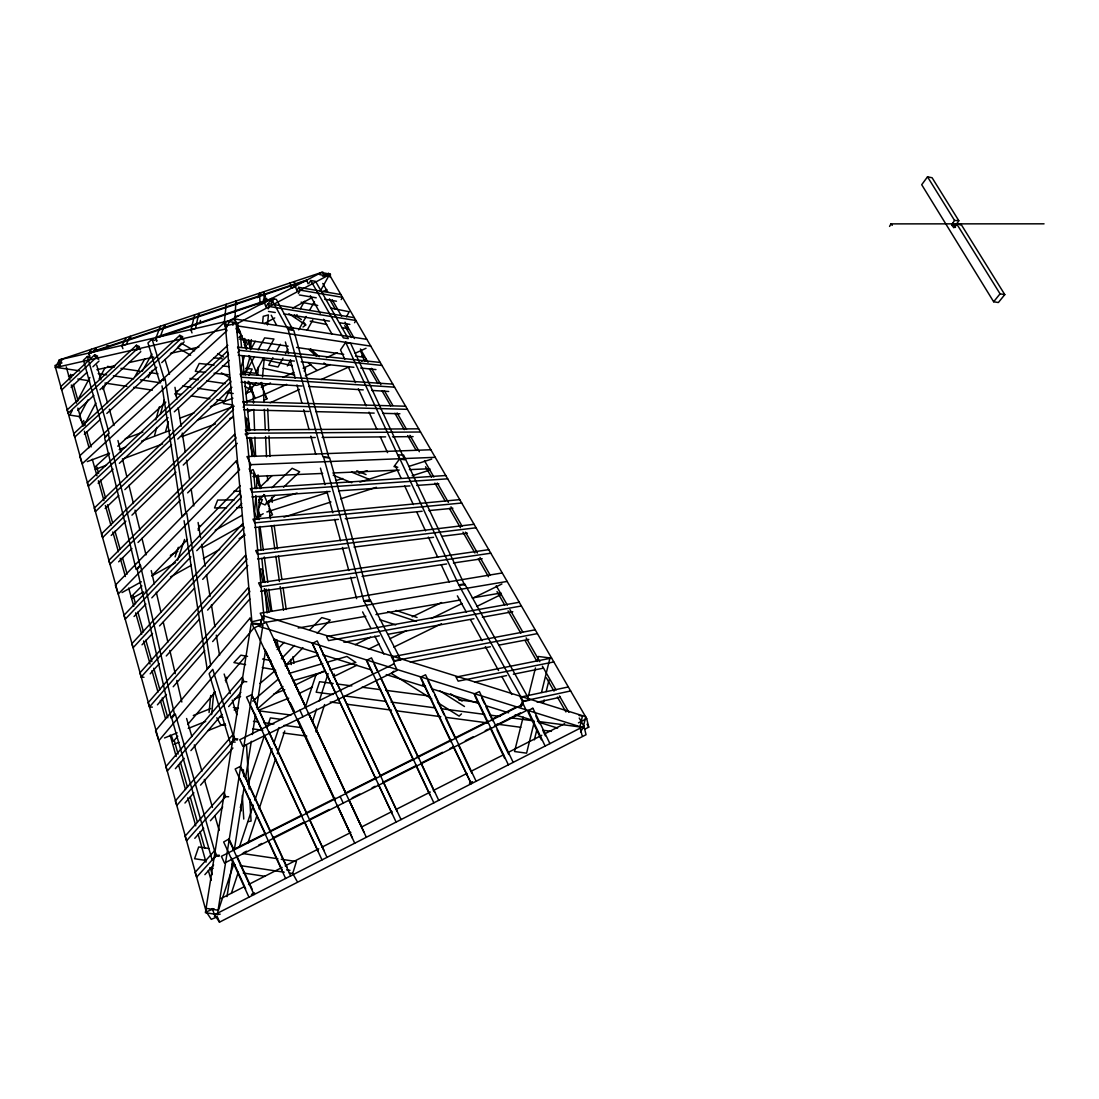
<?xml version="1.0" encoding="UTF-8"?>
<svg xmlns="http://www.w3.org/2000/svg" width="1099" height="1099" viewBox="0 0 1099 1099"><rect width="100%" height="100%" fill="white"/><g stroke="black" fill="none" stroke-linecap="round" stroke-linejoin="round"><path stroke-width="1.5" d="M312.281 643.519L317.199 640.896L401.053 819.579M232.919 325.277L232.988 322.295M237.618 333.231L237.851 323.298L330.401 274.214L330.277 277.264M235.955 322.034L234.911 319.081L235.928 301.03L236.999 304.505M257.99 518.549L259.598 496.968M255.792 496.858L254.625 511.681L256.85 518.948M256.438 488.615L257.221 478.738L260.216 488.67M209.071 712.564L210.678 695.516M250.407 349.716L251.355 339.632M257.647 375.267L258.444 366.846M262.592 323.079L263.224 316.347L268.403 314.918L267.455 324.961M211.64 714.57L213.742 692.425M262.51 376.888L264.268 358.466M225.377 325.592L224.32 322.625L226.202 304.272M226.174 682.397L226.696 677.3M217.41 914.588L262.936 625.001L251.19 623.6L205.389 912.692L217.41 914.588L220.185 914.134M226.998 896.578L232.548 861.121M234.403 849.307L244.17 786.857M245.489 778.422L251.314 741.276M252.372 734.53L255.531 714.281M256.589 707.522L265.312 651.817M199.812 323.504L200.471 320.413M583.184 727.675L585.698 716.672L263.183 615.728L259.364 626.457L583.184 727.675L580.56 731.893M582.044 735.423L579.942 726.947L582.456 715.957L579.063 715.518M192.009 332.915L190.965 330.002L194.647 314.809M534.361 739.861L536.807 729.887M543.304 703.264L544.129 699.926M546.162 691.614L549.005 679.965M534.251 721.961L526.586 753.158L514.538 751.524L523.151 717.111M541.519 692.411L549.995 657.93L538.331 656.488L537.095 661.406M528.482 695.818L535.46 667.958M260.271 625.056L261.274 621.086M155.824 419.832L159.382 406.836M154.547 435.534L156.772 427.415M160.358 414.419L164.383 399.802M165.661 431.316L168.381 421.604M175.648 395.681L177.008 390.818M244.802 374.745L249.569 358.521L248.786 355.623M244.404 356.31L241.011 367.478L243.044 374.993M296.991 881.151L292.705 873.485L296.414 861.52L281.248 859.267M315.853 731.742L324.631 704.528M333.423 677.314L334.453 674.113M312.446 721.809L316.622 708.951M319.232 700.915L328.12 673.605M231.34 893.377L238.291 872.263M247.907 843.029L256.987 815.431M259.117 808.933L275.67 758.598M277.278 753.722L284.751 730.986M305.261 707.44L316.347 673.756M233.991 863.374L218.454 910.274L206.433 908.392M239.348 847.192L253.292 805.141M254.899 800.292L272.044 748.529M273.651 743.68L279.009 727.511M175.098 556.877L178.299 547.316M177.626 560.16L184.591 539.43M240.296 807.463L241.945 802.586M247.948 784.672L264.337 735.835M267.071 727.703L270.354 717.935L281.687 719.419M198.15 530.281L199.784 525.514M160.33 336.582L164.603 324.837L165.592 327.571M393.483 663.823L394.472 661.131L363.865 600.782L370.157 599.724L400.86 659.922L394.472 661.131M155.907 338.052L160.399 326.238M156.539 341.02L155.783 337.393L270.395 299.052L271.467 302.541M249.116 469.204L250.943 464.657L246.959 456.552L430.835 449.752M259.103 507.34L262.373 499.564L259.062 499.592M520.569 705.805L522.478 701.272L520.212 697.192L568.32 686.957M245.942 435.699L246.973 433.267L245.297 429.888L418.65 428.83M521.118 706.739L523.412 701.464L458.736 584.874L464.671 583.885L529.526 700.187L523.412 701.464M243.236 407.331L244.349 404.913L242.687 401.616L405.613 406.232M246.286 394.046L249.198 387.851M244.747 386.312L250.599 389.664L251.877 386.93M250.599 389.664L256.012 382.74M230.666 388.029L223.289 403.525L232.947 404.968M122.923 348.699L121.879 345.883L126 337.736M248.841 375.46L252.166 369.058L245.558 368.357M84.76 424.104L95.847 403.031M102.976 389.486L106.136 383.469M83.964 425.601L79.142 416.535L87.934 399.94M99.13 378.825L104.735 368.261M237.892 352.669L239.156 350.279L237.549 347.147L380.254 362.464M72.204 410.573L69.787 415.092L79.142 416.535M77.026 401.533L89.898 377.452M251.19 348.74L255.229 341.281M346.446 316.842L349.207 311.745L330.964 308.118M254.061 357.312L245.956 372.245L255.256 373.207L263.389 358.343M258.128 349.853L264.612 337.901L273.953 339.014L267.455 350.911M304.162 371.064L305.618 368.399M62.052 359.758L57.725 367.629L79.664 370.858M889.558 226.421L890.946 223.88L1044.05 223.825M287.361 365.953L290.644 360.019M307.061 330.346L312.817 319.96M135.177 376.16L144.876 358.755M282.979 358.095L278.006 367.011L268.719 365.047L272.882 357.628M285.465 353.631L287.952 349.166M298.708 329.837L306.168 316.457M309.478 310.509L314.451 301.593M320.249 291.18L328.532 276.316L319.493 274.558M142.197 371.325L151.923 353.988M276.22 351.694L280.382 344.289M295.356 317.584L297.018 314.616M300.357 308.682L304.505 301.263M148.2 377.561L152.321 370.349M236.024 328.944L237.714 325.977L234.018 318.861L366.832 339.33M265.876 307.074L267.881 303.599L354.263 317.652M268.87 302.541L271.206 298.516L276.33 299.354L292.774 329.508L287.608 328.711L271.206 298.516M268.129 308.846L269.475 306.539L267.881 303.599M271.439 302.953L273.761 298.928M257.468 297.678L259.639 293.941L264.612 294.93M296.771 290.727L298.749 287.347L340.896 294.573M298.351 293.557L300.329 290.163L298.749 287.347M309.204 283.102L310.729 280.506L315.578 281.358L348.259 338.616L343.328 337.874L310.729 280.506M341.185 299.574L342.503 297.362L300.329 290.163M354.565 322.721L355.925 320.496L269.475 306.539M91.451 349.262L88.84 353.48L93.154 352.037L95.695 347.847L96.698 350.581M89.486 356.337L88.95 352.779L306.772 280.011L308.063 283.789M248.965 897.182L223.66 841.985L229.073 838.935L233.977 849.609M951.652 224.897L954.536 220.418L958.836 220.734L956.157 224.897L951.652 224.897L953.85 227.768L956.528 223.619L960.828 223.935L1004.788 294.614L998.373 302.527L993.647 301.758L921.704 184.714L927.515 176.829L932.103 177.75L958.836 220.734M960.059 225.13L960.828 223.935M345.69 342.325L399.583 458.929L404.707 459.78L350.65 343.383L345.69 342.325L340.511 349.908L344.784 359.236M399.583 458.929L393.978 466.622L397.811 467.254M993.647 301.758L1000.063 293.831L1004.788 294.614M177.763 736.206L173.354 741.413L171.417 735.794M187.695 724.502L215.294 691.985M225.226 680.267L246.203 655.553M243.868 681.545L167.282 771.072L165.812 766.717L242.233 677.204L243.868 681.545L246.794 681.778M175.373 768.696L184.247 758.351M190.91 750.59L221.984 714.364M228.647 706.602L240.846 692.37M234.815 738.775L176.802 805.457L175.304 800.979L233.18 734.311L234.815 738.775L237.769 738.926M234.43 739.641L230.611 744.023L209.126 673.687L212.794 669.332L234.43 739.641L237.439 739.97M149.505 706.904L249.83 591.715L248.223 587.608L148.118 702.756L149.505 706.904L152.349 707.152M157.432 704.816L166.444 694.486M173.202 686.751L204.757 650.622M212.643 641.582L249.83 598.996M184.962 803.026L193.877 792.805M200.567 785.126L232.919 748.034M225.652 796.665L186.596 840.79L185.058 836.202L224.031 792.077L225.652 796.665L228.647 796.748M194.798 838.317L203.727 828.261M210.431 820.719L222.699 806.886M141.208 676.957L246.918 559.35L245.352 555.325L139.861 672.904L141.208 676.957L143.983 677.286M150.192 673.811L159.382 663.604M166.265 655.966L199.565 618.998M207.601 610.069L247.797 565.463M216.393 855.242L196.652 877.126L195.072 872.414L214.758 850.516L216.393 855.242L219.402 855.242M216.077 856.121L212.244 860.366L171.76 718.224L175.318 713.993L216.077 856.121L219.141 856.313M204.881 874.653L213.646 864.94M142.018 644.797L152.527 633.477M159.534 625.922L194.537 588.171M202.711 579.352L244.734 534.045M134.051 616.484L145.879 604.065M151.799 597.856L190.855 556.863M196.776 550.654L241.753 503.438M163.325 380.652L165.125 378.77L185.896 512.986L182.022 516.777L162.02 385.886M277.085 649.619L284.188 642.352M131.097 596.908L141.881 585.918M152.665 574.928L187.393 539.527M198.163 528.537L240.09 485.813M281.344 658.782L294.422 645.456M309.891 629.7L321.773 617.583L330.208 620.042L317.158 633.299M285.149 665.843L302.939 647.764M118.637 561.823L131.962 548.525M138.007 542.48L180.373 500.155M187.627 492.888L237.26 443.309M111.205 535.433L125.863 521.118M131.962 515.156L175.922 472.213M183.245 465.056L233.318 416.15M393.84 671.187L391.464 673.481L431.77 698.895M259.639 487.585L272.002 475.73M105.161 508.466L118.692 495.525M124.846 489.646L171.609 444.944M177.75 439.051L231.889 387.288M258.581 500.43L264.571 494.687M271.755 487.805L292.142 468.284L299.656 471.787L283.583 487.173M274.915 495.443L265.024 504.908L258.911 502.243M461.47 713.897L459.121 716.122L437.526 702.522M94.679 354.798L60.692 386.752L61.709 389.939L95.75 357.958L94.679 354.798L97.66 356.117M87.425 356.474L83.469 360.184L105.023 437.059L109.144 433.281L87.425 356.474L90.063 357.752M71.092 387.26L86.876 372.465M92.934 366.764L99.006 361.076M98.113 483.23L113.101 469.177M119.351 463.325L168.065 417.675M174.315 411.823L229.279 360.321M136.441 345.237L67.135 409.996L68.165 413.238L137.595 348.452L136.441 345.237L139.408 346.597M136.771 350.169L139.257 347.861L137.018 346.844M77.672 410.477L93.772 395.475M99.954 389.719L140.809 351.639M179.796 335.332L73.715 433.748L74.773 437.072L181.033 338.588L179.796 335.332L182.75 336.734M84.348 434.27L100.586 419.241M106.823 413.471L156.745 367.258M161.745 362.629L184.206 341.844M152.102 339.124L147.967 342.929L159.781 382.246L163.998 378.399L152.102 339.124L154.725 340.47M223.88 322.927L79.65 455.893L82.178 463.805L226.971 330.634L223.88 322.927L226.614 324.287M94.967 467.061L108.883 454.299M117.744 446.18L165.812 402.124M174.672 394.005L227.809 345.306M257.262 709.034L282.965 686.518M253.526 700.42L277.965 679.388M252.756 701.189L255.339 698.964M259.996 683.454L275.643 670.211M366.42 660.43L371.503 657.875L438.748 800.347M285.63 878.472L235.172 769.025L240.489 766.291M303.008 327.007L305.701 324.961L304.244 322.749M170.359 555.352L177.832 551.162M215.239 530.268L242.178 515.225M122.016 592.567L141.345 581.783M151.744 575.972L175.524 562.702M202.271 547.755L242.398 525.349M257.262 517.052L263.197 513.741M131.715 598.557L143.653 591.908M170.51 576.906L191.391 565.257M203.329 558.594L219.745 549.431M239.142 538.606L245.104 535.268M238.991 337.379L241.972 335.758M264.31 323.601L274.736 317.927M292.609 308.201L311.979 297.664M322.405 291.991L326.87 289.559M578.445 722.854L586.701 718.65L328.615 273.39L322.46 276.124M251.492 894.421L254.542 892.869M469.452 783.244L472.501 781.691M212.134 908.571L214.552 914.725L583.967 726.247L579.228 718.032M584.654 729.241L588.748 727.153L586.701 718.65M214.552 914.725L219.47 922.171L586.042 734.723L583.967 726.247M221.023 898.515L243.923 886.852M248.511 884.53L282.113 867.427M285.177 865.875L318.779 848.771M321.828 847.219L350.856 832.451M361.544 827.011L392.096 811.474M396.67 809.139L430.286 792.049M433.336 790.497L466.938 773.394M471.526 771.058L503.603 754.738M508.178 752.417L541.78 735.313M544.843 733.761L564.694 723.664M527.424 710.751L532.974 708.36L549.912 743.625M232.713 849.925L264.873 833.701M269.475 831.394L301.648 815.183M306.236 812.862L335.346 798.19M346.061 792.791L376.641 777.378M379.704 775.839L413.348 758.887M416.397 757.348L451.579 739.613M454.629 738.075L488.272 721.123M491.335 719.584L515.802 707.248M243.456 852.769L246.519 851.217M258.773 845.035L261.837 843.483M272.552 838.07L303.187 822.601M310.852 818.728L329.233 809.455M352.202 797.86L359.84 794M372.08 787.818L375.144 786.28M382.782 782.419L416.425 765.426M421.013 763.118L442.43 752.307M450.068 748.446L453.131 746.894M465.358 740.726L473.01 736.866M485.25 730.684L488.299 729.132M494.426 726.054L520.418 712.921M473.985 694.06L479.384 691.601L513.178 762.376M420.326 677.286L425.56 674.772L476.128 781.279M294.614 685.323L323.793 671.063M368.33 649.289L379.073 644.028M389.829 638.78L406.712 630.524M431.289 618.503L462.006 603.502M472.749 598.241L501.927 583.981M298.64 693.757L312.459 686.985M333.972 676.448L356.996 665.156M393.854 647.105L441.468 623.765M476.787 606.456L501.364 594.422M321.993 859.913L246.519 697.109L251.753 694.705M355.197 644.66L370.61 637.132M412.235 616.841L441.523 602.554M269.516 516.132L272.497 514.73L263.787 494.495M249.968 471.004L253.058 469.575L261.109 488.258M260.188 396.368L286.647 384.348M305.33 375.872L330.222 364.552M355.128 353.246L366.022 348.287M264.158 400.063L266.933 398.8L260.614 383.043M270.12 402.811L299.505 389.431M321.155 379.567L348.987 366.887M361.351 361.255L365.994 359.139M261.232 387.205L270.533 382.988M282.951 377.355L293.818 372.424M303.118 368.206L310.88 364.689M326.403 357.656L337.256 352.738M236.835 332.351L239.747 331.06L246.698 348.383M62.011 362.904L54.95 365.5L206.282 911.895L213.975 908.694M164.52 737.937L177.173 732.854M188.259 728.417L205.664 721.439M234.142 710.009L237.302 708.745M273.692 694.142L284.765 689.705M174.233 744.202L179 742.278M207.642 730.766L225.144 723.733M258.54 710.311L288.776 698.153M193.3 715.49L210.637 708.553M234.279 699.088L240.585 696.56M95.338 469.383L106.548 465.138M124.173 458.489L162.611 443.955M181.83 436.688L215.459 423.98M229.87 418.527L233.07 417.318M247.481 411.864L253.896 409.446M125.272 438.735L142.939 432.086M179.893 418.169L194.358 412.729M210.417 406.671L232.906 398.209M245.764 393.36L252.193 390.942M87.274 461.607L109.625 453.186M119.214 449.56L125.602 447.156M141.565 441.139L170.318 430.286M197.463 420.052L234.197 406.19M245.379 401.973L259.749 396.56M261.864 383.592L256.699 385.364L253.553 384.691M249.871 382.452L247.261 383.331L250.407 384.018M155.495 338.149L270.478 299.684M265.518 297.225L263.609 291.785L264.584 303.063L260.188 304.533L259.46 293.172M190.965 330.002L195.443 328.505L198.837 313.407L199.812 316.141M235.241 316.732L238.456 315.66M224.32 322.625L234.911 319.081M88.456 353.562L306.951 280.561M295.123 284.298L294.189 281.578L295.521 286.825L291.276 288.254L290.04 282.951M121.879 345.883L126.248 344.413L130.218 336.321L131.221 339.055M263.54 299.491L266.782 298.406M263.265 300.261L266.494 299.175M283.927 517.148L330.978 501.968M340.717 498.822L376.421 487.297M412.125 475.785L429.97 470.029M266.837 511.955L327.241 492.586M359.895 482.118L397.453 470.07M408.883 466.416L431.728 459.08M266.178 502.889L297.115 493.025M336.184 480.565L342.696 478.491M358.975 473.298L367.121 470.715M286.042 664.868L318.229 655.251M288.9 673.481L322.763 663.549M327.598 662.12L346.954 656.446L355.842 662.518L330.016 669.992M292.883 680.721L325.167 671.393M276.261 646.871L278.171 646.377L276.783 639.645M236.175 323.477L225.35 325.895L251.877 621.759L264.186 618.971L236.175 323.477L240.241 333.588M68.44 376.009L73.468 374.896M96.877 369.704L115.271 365.624M128.652 362.656L153.75 357.093M170.469 353.383L198.905 347.064M537.15 702.234L560.366 697.233M522.478 701.272L570.642 690.955M474.809 682.026L506.639 675.583M513.343 674.236L543.497 668.137M553.827 661.941L458.173 681.146L456.003 677.094L551.561 658.04M410.243 662.065L490.415 646.748M498.767 645.154L528.839 639.412M535.213 629.809L391.464 656.886L393.524 660.925L537.411 633.615M248.237 821.612L251.08 821.077L249.761 799.179M343.905 642.256L379.361 635.84M387.81 634.315L473.944 618.751M482.392 617.212L512.793 611.717M519.236 602.266L326.582 636.582L328.532 640.593L521.393 605.975M243.635 745.823L246.519 745.314L249.157 789.082M298.214 627.996L365.802 616.319M375.94 614.575L460.412 599.985M472.24 597.952L500.965 592.993M507.161 581.426L264.516 622.501L260.216 613.201L502.243 572.95M490.8 553.209L260.408 586.756L258.595 582.882L488.753 549.665M260.614 591.317L355.334 577.401M362.093 576.398L446.661 563.966M453.434 562.976L482.186 558.745M257.606 558.938L347.257 547.92M354.029 547.082L433.542 537.315M442.004 536.285L467.377 533.166M474.054 524.305L255.71 550.544L257.496 554.308L476.059 527.781M254.748 527.52L338.451 519.387M345.278 518.728L422.153 511.255M428.981 510.582L452.898 508.26M461.717 503.026L254.748 522.849L252.976 519.181L459.753 499.633M251.946 496.94L330.098 491.473M338.588 490.882L409.954 485.895M416.741 485.415L438.831 483.876M447.691 478.821L252.069 492.201L250.338 488.629L445.768 475.51M252.88 476.485L322.653 473.422M332.86 472.982L399.225 470.07M409.432 469.63L429.846 468.724M250.943 464.657L435.231 457.321M226.518 507.793L214.525 507.958L217.671 500.072L234.224 499.88M236.807 507.642L241.959 507.573M246.616 438.103L315.262 437.498M322.131 437.429L385.639 436.866M392.494 436.798L413.1 436.619M233.675 491.335L240.53 491.267M246.973 433.267L420.491 432.003M245.091 434.009L248.525 433.981M532.163 708.36L532.974 708.36M243.841 409.803L309.011 411.452M315.866 411.63L374.182 413.114M382.754 413.334L399.912 413.76M244.349 404.913L407.413 409.336M241.038 382.191L302.129 386.037M308.929 386.463L363.233 389.884M371.709 390.406L388.689 391.478M394.555 387.164L241.725 377.259L240.09 374.045L392.796 384.114M205.54 372.369L195.306 371.325L199.207 363.481L214.099 365.047M214.071 373.248L229.416 374.828M238.318 355.252L294.395 361.09M301.195 361.805L353.878 367.3M360.678 368L375.968 369.594M222.383 365.926L229.004 366.613M239.156 350.279L381.971 365.445M213.618 357.766L222.135 358.686M251.905 623.092L259.144 623.861M232.521 741.839L235.159 742.127M333.176 683.482L319.603 681.71L316.169 692.205L333.189 694.458M336.569 683.921L351.831 685.9M361.997 687.232L380.652 689.664M385.735 690.323L428.143 695.846M458.668 699.829L477.323 702.261M233.386 707.522L238.469 708.182M258.801 710.847L291.001 715.051M345.1 696.024L385.941 701.396M391.038 702.069L435.286 707.893M442.1 708.8L484.645 714.405M489.742 715.078L499.963 716.411M510.17 717.757L533.99 720.903M537.397 721.342L579.942 726.947M330.236 702.014L340.443 703.36M347.257 704.267L391.491 710.133M396.588 710.819L440.823 716.685M445.933 717.359L486.761 722.785M496.968 724.131L520.789 727.291M542.906 730.231L551.423 731.357M219.457 716.823L222.863 717.276M253.471 721.315L258.567 721.988M263.664 722.661L273.871 724.007M284.064 725.354L301.071 727.593M225.693 725.34L220.624 724.667L216.819 717.757M252.715 728.925L262.853 730.272M283.13 732.978L306.772 736.124M106.782 345.842L109.831 346.267M239.348 339.069L288.158 346.199M296.579 347.435L343.712 354.318M355.485 356.049L363.906 357.271L360.774 351.817M107.482 366.393L114.214 367.382M120.945 368.371L139.463 371.077M149.56 372.547L157.968 373.784M189.948 378.454L198.356 379.691M206.777 380.913L225.281 383.62M98.223 373.605L106.658 374.841M113.403 375.844L133.652 378.825M140.397 379.828L160.646 382.809M182.585 386.051L191.02 387.288M197.765 388.29L216.324 391.024M226.449 392.522L233.194 393.511M77.809 379.045L89.678 380.817M104.927 383.084L126.948 386.367M133.735 387.37L152.376 390.145M176.087 393.676L181.17 394.431M191.35 395.942L209.978 398.717M216.764 399.734L225.24 400.984M208.783 848.483L198.672 846.972L194.605 858.731L206.447 860.517M242.481 853.497L277.882 858.759M286.605 869.845L289.971 870.339M237.714 325.977L370.775 346.13M231.82 864.322L235.2 864.831M240.269 865.6L284.243 872.208M289.325 872.977L292.705 873.485M209.648 867.949L213.014 868.457M243.25 873.018L265.079 876.329M214.374 916.319L217.368 916.8L211.255 919.341L206.282 911.895M268.486 311.443L275.272 312.514M283.734 313.874L329.494 321.155M339.66 322.776L349.825 324.397M299.381 294.972L316.251 297.802M324.672 299.23L336.486 301.222M245.585 664.648L233.895 662.601L240.86 655.169L247.536 656.364M262.29 667.56L273.981 669.593M262.565 659.043L270.904 660.526M330.401 274.214L321.375 272.47L228.125 321.306L237.851 323.298M301.099 302.184L317.693 305.481M310.193 321.169L326.719 324.507M341.61 327.516L348.218 328.848L346.652 324.123M262.524 359.332L292.361 365.61M263.059 368.275L294.614 374.965M273.678 639.453L317.735 653.204M322.625 654.729L371.586 670.019M386.271 674.594L425.437 686.82M431.962 688.867L479.274 703.635M485.813 705.668L508.645 712.811M515.184 714.845L533.125 720.449M539.65 722.483L557.605 728.087M379.622 619.616L395.709 624.864M387.604 611.772L416.48 621.375M396.203 610.481L417.043 617.459M333.244 475.235L351.776 482.736M351.515 472.062L368.44 479.013M356.818 470.784L366.036 474.589M95.215 356.378L97.454 357.367M95.75 357.958L98.731 359.277M137.595 348.452L140.562 349.812M180.415 336.953L182.626 338.011M181.033 338.588L183.986 339.989M190.649 355.224L177.488 347.655L181.349 343.245L194.564 350.842M221.352 372.863L230.117 377.905M217.643 353.617L223.495 356.983M248.855 382.109L254.721 385.488M440.04 690.983L464.479 706.492M422.538 684.526L425.409 686.353M450.617 693.84L462.088 701.135M290.534 326.472L293.364 328.326M288.927 313.71L305.701 324.961M294.395 314.863L301.401 319.575M308.105 362.533L316.924 370.377M310.536 348.864L319.301 356.763M308.97 349.455L316.471 356.213M323.985 362.958L326.485 365.211M257.592 482.598L259.845 484.824L258.018 474.85M890.946 223.88L892.264 225.35M956.157 224.897L956.707 225.611M927.515 176.829L954.536 220.418M956.528 223.619L1000.063 293.831M952.792 223.111L955.471 227.438M587.031 724.186L588.748 727.153M322.804 283.446L327.928 292.375M332.2 299.821L341.597 316.21M345.017 322.158L354.414 338.547M360.403 348.974L368.083 362.368M371.503 368.33L380.9 384.705M384.32 390.667L392.865 405.558M397.137 413.004L406.534 429.379M409.954 435.341L419.351 451.716M424.475 460.66L433.871 477.035M437.292 482.997L448.392 502.353M450.961 506.818L462.075 526.187M465.481 532.136L477.447 552.989M480.016 557.454L490.264 575.327M496.24 585.753L507.353 605.109M509.909 609.574L522.726 631.925M526.146 637.873L539.815 661.708M542.384 666.173L556.053 689.993M559.46 695.955L568.87 712.331M329.425 298.887L335.374 309.286M344.743 325.634L351.543 337.517M361.75 355.348L365.156 361.283M369.401 368.714L377.919 383.578M382.164 391.01L390.681 405.861M394.926 413.293L404.281 429.64M407.688 435.575L416.191 450.439M425.547 466.773L431.509 477.186M434.916 483.12L445.122 500.952M449.367 508.384L460.426 527.699M462.981 532.15L474.892 552.948M478.299 558.896L488.506 576.728M497.009 591.578L504.675 604.958M508.068 610.893L520.83 633.189M525.088 640.607L536.999 661.419M546.354 677.753L554.006 691.134M557.413 697.068L565.916 711.932M310.303 295.672L320.262 313.352M323.587 319.246L331.898 333.972M269.049 508.658L271.233 512.56M457.363 595.837L466.416 612.267M470.537 619.74L482.076 640.648M485.373 646.624L498.548 670.541M501.845 676.517L511.736 694.444M271.206 315.207L276.632 325.29M237.535 326.788L239.747 331.06M264.749 394.582L266.933 398.8M362.615 611.909L370.981 628.504M374.786 636.033L383.908 654.139M265.395 650.635L276.344 673.316M535.831 715.999L539.499 723.637M543.167 731.275L545.365 735.849M528.221 710.765L545.145 746.056M528.152 712.276L541.354 739.806M481.705 697.796L484.632 703.923M486.088 706.987L492.682 720.779M497.064 729.983L508.768 754.505M474.589 694.005L508.37 764.822M474.727 695.585L487.887 723.197M490.085 727.799L504.716 758.475M428.061 681.05L433.171 691.807M434.641 694.884L444.12 714.872M445.59 717.949L455.068 737.937M458.723 745.63L471.869 773.311M420.725 677.176L471.279 783.752L453.173 746.523M421.054 678.825L450.975 741.907M374.196 664.222L377.108 670.39M380.749 678.11L418.623 758.337M421.535 764.506L434.641 792.283M366.626 660.265L433.858 802.833M367.148 661.983L372.973 674.333M375.885 680.501L413.018 759.244M415.93 765.426L429.764 794.756M273.898 639.068L288.913 670.926M291.785 676.998L297.499 689.128M265.876 651.405L276.591 675.171L265.903 651.817M320.084 647.325L340.429 690.667M343.328 696.862L380.378 775.812M383.29 782.007L397.082 811.419M312.281 643.286L396.121 822.093M313.009 645.058L335.525 693.084M337.695 697.728L376.201 779.837M378.372 784.48L392.178 813.919M279.132 650.127L274.558 640.374L288.103 669.579L283.46 659.661M244.734 338.451L247.605 344.605M273.651 638.574L305.577 707M308.489 713.224L346.226 794.096M349.139 800.306L361.475 826.75M366.338 837.287L265.972 622.254L254.391 627.817L354.743 843.208M299.89 710.16L302.953 716.754M340.127 796.459L343.231 803.122M264.268 648.644L293.818 712.042M297.417 719.776L334.879 800.182M337.764 806.378L350.018 832.657M395.365 465.839L401.108 478.23M404.707 485.978L413.32 504.565M416.906 512.313L425.519 530.899M428.39 537.095L437.732 557.234M441.317 564.982L449.216 582.017M293.392 680.35L305.632 706.671M308.503 712.866L345.951 793.409M348.823 799.605L363.948 832.135M252.468 696.258L266.782 727.126M268.939 731.755L306.896 813.576M309.753 819.744L324.081 850.626M251.534 694.664L327.007 857.357M251.053 706.41L261.796 729.585M264.667 735.753L301.895 816.09M304.766 822.272L318.367 851.615M241.217 767.858L270.656 831.668M272.799 836.339L287.169 867.468M240.228 766.525L290.685 875.889M239.774 778.133L265.615 834.21M269.214 841.999L282.127 870.037M290.273 702.797L294.312 711.177M298.832 721.452L310.674 746.798M310.976 747.883L334.852 799.454M337.379 805.388L352.367 838.042M348.356 367.025L355.472 382.589M358.329 388.812L366.173 405.929M369.017 412.152L376.861 429.269M380.433 437.059L387.562 452.623M236.766 855.723L252.166 889.297M228.757 839.43L254.061 894.572M231.697 858.278L245.695 888.83M257.935 510.321L260.669 516.53M258.499 483.326L260.504 488.011M244.349 371.778L245.64 374.924M248.209 381.216L255.284 398.511M249.748 386.711L252.962 394.582M244.294 344.44L246.19 349.166M249.858 356.268L257.454 375.171M250.915 470.715L252.056 473.6M217.671 917.569L219.47 922.171M88.703 353.164L89.884 356.255M155.646 337.778L156.951 340.924M237.535 326.472L240.145 333.876M324.246 276.124L322.804 272.016L59.112 360.06L60.363 365.871M264.584 303.063L265.587 305.934M295.521 286.825L296.496 289.628M243.703 339.22L246.973 348.823M243.195 339.22L246.492 348.891M328.615 273.39L329.673 276.563M224.155 674.03L230.24 693.579M232.274 700.09L236.848 714.748M165.001 359.51L169.507 374.209M248.704 340.017L251.204 348.177M261.672 382.438L263.169 387.329M247.976 340.456L250.476 348.63M260.944 382.947L262.949 389.486M251.341 388.016L253.306 394.568M186.61 718.512L191.872 736.618M194.276 744.847L201.928 771.196M204.318 779.425L212.464 807.408M214.855 815.637L219.154 830.446M96.739 365.198L100.943 379.869M102.811 386.395L107.468 402.701M109.337 409.213L114.008 425.519M70.542 374.333L71.476 377.63M73.358 384.238L78.029 400.75M83.634 420.56L85.049 425.519M86.917 432.127L91.121 446.977M96.739 466.8L98.608 473.394M100.476 480.002L105.614 498.163M107.482 504.771L112.634 522.932M114.969 531.188L120.121 549.349M122.456 557.605L127.127 574.118M133.213 595.589L135.548 603.846M137.883 612.102L143.488 631.911M145.837 640.168L151.909 661.625M153.778 668.233L159.863 689.691M162.199 697.947L167.817 717.771M174.356 740.877L178.093 754.093M180.442 762.349L187.448 787.118M190.251 797.022L197.27 821.791M200.073 831.696L204.757 848.208M210.362 868.018L212.231 874.625M66.228 366.819L69.951 380.034M71.353 384.98L76.477 403.141M77.878 408.1L83.002 426.261M84.403 431.22L89.06 447.733M92.316 459.286L96.973 475.798M98.374 480.758L103.965 500.567M105.367 505.526L110.958 525.336M112.812 531.943L118.404 551.753M120.272 558.361L125.396 576.522M128.665 588.089L133.79 606.25M135.644 612.857L141.702 634.315M143.571 640.923L150.096 664.043M151.95 670.651L158.009 692.109M160.344 700.365L165.468 718.526M170.125 735.039L176.183 756.51M178.519 764.767L185.497 789.535M187.833 797.792L195.746 825.857M198.081 834.114L206.008 862.193M208.329 870.449L211.132 880.354M320.455 468.133L325.029 484.659M326.856 491.267L332.818 512.738M334.646 519.36L340.594 540.832M342.435 547.439L348.836 570.573M350.663 577.181L356.626 598.667M285.383 341.968L288.501 353.535M290.287 360.142L295.205 378.331M296.991 384.938L301.895 403.113M303.681 409.721L309.039 429.544M310.825 436.152L315.743 454.327M117.964 440.52L120.821 452.129M122.442 458.764L126.921 476.993M128.954 485.291L133.419 503.521M135.04 510.156L139.93 530.048M141.95 538.331L146.016 554.913M151.25 570.587L154.355 583.899M156.292 592.21L160.935 612.184M163.256 622.158L167.9 642.118M169.837 650.443L175.263 673.728M176.815 680.391L181.843 702.014M264.955 582.484L262.18 569.048L260.175 569.035L262.908 582.278M266.343 589.215L270.862 611.071M264.282 588.913L269.076 612.088M274.544 638.588L275.918 645.209M249.789 430.011L247.976 420.052L245.681 417.469L248.127 430.822M251.314 438.322L254.666 456.58M249.349 437.498L252.701 455.879M256.369 475.922L257.29 480.922M198.108 522.492L200.554 537.631M201.639 544.348L205.17 566.219M206.53 574.626L210.06 596.496M211.42 604.903L214.951 626.76M216.311 635.181L219.566 655.361M174.988 387.329L176.87 399.198M178.217 407.674L181.17 426.316M182.255 433.102L185.209 451.744M186.555 460.22L189.509 478.876M191.13 489.041L193.809 505.993M186.789 513.357L210.665 665.156L207.162 669.112L184.083 520.706M274.132 525.253L277.511 548.841M278.473 555.586L281.852 579.159M283.061 587.58L286.207 609.478M292.966 656.639L293.941 663.384M269.282 510.348L270.491 518.824M271.467 525.597L274.846 549.321M275.822 556.108L279.434 581.522M280.163 586.605L283.556 610.33M290.562 659.482L291.29 664.565M257.894 511.172L259.076 519.648M260.01 526.435L263.32 550.173M264.268 556.959L267.813 582.401M268.76 589.188L271.838 611.236M240.406 335.291L241.546 347.215M242.371 355.733L244.17 374.484M244.83 381.298L246.959 403.443M247.454 408.553L249.583 430.698M250.229 437.512L252.042 456.25M253.677 473.284L255.147 488.629M255.806 495.443L258.1 519.291M258.924 527.808L261.054 549.953M261.864 558.471L264.158 582.319M264.818 589.133L267.112 612.995M265.67 298.887L265.985 302.198M240.997 805.801L241.313 810.842M243.36 769.74L243.772 776.457M242.302 795.456L243.758 819.043M267.689 408.787L268.76 430.904M269.008 436.015L269.983 456.428M271.961 497.27L272.209 502.367M263.485 390.653L264.021 402.536M264.337 409.323L265.271 429.709M265.587 436.495L266.521 456.868M267.387 475.551L267.62 480.648M268.554 501.02L268.788 506.117M253.127 392.961L253.526 403.168M253.787 409.982L254.583 430.382M254.858 437.182L255.586 455.893M229.925 320.592L225.845 328.931L55.184 367.657L59.511 359.785L229.925 320.592M140.466 565.339L137.21 569.392L170.922 717.949L174.425 713.883L140.466 565.339M249.981 618.174L155.522 730.78L158.86 740.671L253.828 628.024L249.981 618.174M242.549 523.907L131.811 643.767L133.116 647.723L244.088 527.822L242.549 523.907M108.279 434.187L104.652 438.048L136.111 569.447L139.999 565.518L108.279 434.187M239.816 493.286L123.94 615.33L125.217 619.204L241.313 497.105L239.816 493.286M236.12 461.127L115.368 585.204L118.252 594.037L239.541 469.822L236.12 461.127M234.568 434.38L108.774 560.449L109.969 564.158L235.997 438.006L234.568 434.38M232.04 406.026L101.438 533.963L102.605 537.59L233.441 409.57L232.04 406.026M229.567 378.358L94.28 508.081L95.421 511.626L230.941 381.82L229.567 378.358M227.163 351.378L87.288 482.777L88.387 486.239L228.51 354.757L227.163 351.378M523.275 704.143L221.394 856.313L224.498 863.072L526.38 710.627L523.275 704.143M397.247 670.28L242.852 746.372L239.788 739.737L394.17 663.782L397.247 670.28M464.561 584.888L458.805 584.998L398.044 454.917L403.594 455.055L464.561 584.888M370.184 601.441L363.879 601.18L323.642 457.363L329.645 457.857L370.184 601.441M328.835 457.5L322.927 456.813L288.185 329.576L293.818 330.469L328.835 457.5"/></g></svg>
